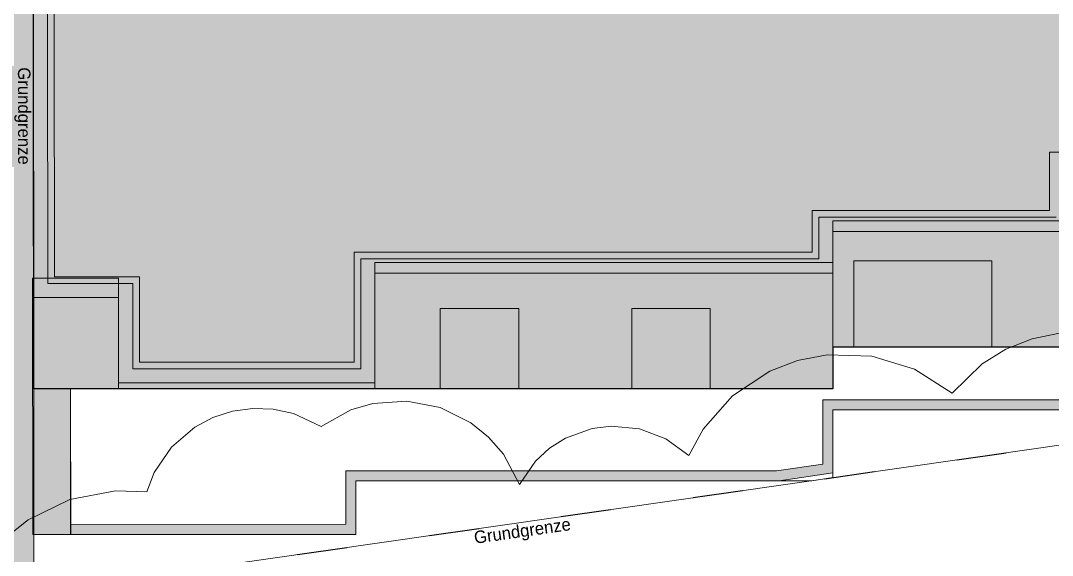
# Model space of a CAD drawing. Header units: metres. Extents: x -208 to 1512, y -277 to 123.
# Drawn here: x 825.17 to 837.56, y -33.58 to -27.16 of the extents above; entities that cross this region are included whole.
import ezdxf

# ---------------------------------------------------------------- set-up
doc = ezdxf.new("R2010")
doc.units = ezdxf.units.M
doc.header["$MEASUREMENT"] = 0
doc.linetypes.add('Grenzlinie', pattern=[1.6, 0.6, -1])
doc.linetypes.add('Wipeout_Contour', pattern=[1, 0, -1])
for name, color, linetype in [('220 Bodenaufbau - Außen_ Gefälle', 7, 'Continuous'), ('330 Dachaufbau', 7, 'Continuous'), ('725 Nachbarbebauung', 7, 'Continuous'), ('740_WienGV_L_Baum_ -gruppen_ Grünflächen', 7, 'Continuous'), ('840 Baulinien', 7, 'Continuous'), ('844 Umriss 2D', 7, 'Continuous'), ('918 Lageplan Beschriftung.x', 7, 'Continuous'), ('Neubau_840 Baulinien', 7, 'Continuous')]:
    doc.layers.add(name, color=color, linetype=linetype)
doc.styles.add('ERSTELLTER_STIL_4', font='')
doc.styles.get('ERSTELLTER_STIL_4').set_extended_font_data('Eurostile')
doc.linetypes.add('Grenze Grundstück', pattern='A,0,[1,415_260415_PP_VA_1_10 Lageplan1.Shx,S=0.063492,R=0,X=0,Y=0],-8,0', length=8)

# ---------------------------------------------------------------- blocks, each defined once
blk = doc.blocks.new('Decke_123_5', base_point=(815.295, -35.528))
at = {"layer": '725 Nachbarbebauung', "linetype": 'Continuous', "lineweight": 0, "true_color": 0x1f1f1f}
blk.add_hatch(color=250, dxfattribs=at).paths.add_polyline_path([(815.295, -35.528), (824.025, -34.221), (822.176, -34.498), (825.324, -34.027), (825.317, -24.058), (818.718, -25.04), (813.864, -25.763), (814.132, -27.588)])
at = {"layer": '725 Nachbarbebauung', "color": 8, "linetype": 'Continuous', "lineweight": 13, "flags": 128}
blk.add_lwpolyline([(815.295, -35.528), (824.025, -34.221), (822.176, -34.498), (825.324, -34.027), (825.317, -24.058), (818.718, -25.04), (813.864, -25.763), (814.132, -27.588)], close=True, dxfattribs=at)
blk = doc.blocks.new('Decke_124_5', base_point=(825.482, -21.535))
at = {"layer": '220 Bodenaufbau - Außen_ Gefälle', "color": 7, "linetype": 'Continuous', "lineweight": 13, "flags": 128}
blk.add_lwpolyline([(837.762, -23.96), (835.077, -23.96), (835.077, -25.82), (833.182, -25.82), (833.182, -23.96), (830.708, -23.96), (830.708, -24.38), (828.282, -24.38), (828.282, -21.535), (825.482, -21.535), (825.493, -30.315), (826.512, -30.315), (826.512, -31.34), (829.252, -31.34), (829.252, -30.02), (834.752, -30.02), (834.752, -29.52), (837.602, -29.52)], dxfattribs=at)
blk = doc.blocks.new('Dachfläche_49_5', base_point=(825.309, -30.25))
at = {"layer": '330 Dachaufbau', "linetype": 'Continuous', "lineweight": 0, "true_color": 0x000000}
blk.add_hatch(color=18, dxfattribs=at).paths.add_polyline_path([(826.342, -31.58), (826.342, -30.25), (825.309, -30.25), (825.313, -33.33), (825.766, -33.33), (825.764, -31.58)])
at = {"layer": '330 Dachaufbau', "color": 7, "linetype": 'Continuous', "lineweight": 18, "flags": 128}
for points in [[(825.309, -30.25), (826.342, -30.25)], [(825.313, -33.33), (825.309, -30.25)], [(826.342, -30.25), (826.342, -31.58)]]:
    blk.add_lwpolyline(points, dxfattribs=at)
at = {"color": 254, "linetype": 'Wipeout_Contour', "lineweight": 0, "ltscale": 3305.614025}
blk.add_wipeout([(825.764, -31.58), (825.764, -31.58), (825.766, -33.33), (825.766, -33.33)], dxfattribs=at).dxf.layer = '330 Dachaufbau'
at = {"color": 254, "linetype": 'Wipeout_Contour', "lineweight": 0, "ltscale": 3305.614175}
blk.add_wipeout([(825.766, -33.33), (825.766, -33.33), (825.764, -31.58), (825.764, -31.58)], dxfattribs=at).dxf.layer = '330 Dachaufbau'
at = {"layer": '330 Dachaufbau', "color": 7, "linetype": 'Continuous', "lineweight": 18, "flags": 128}
for points in [[(825.764, -31.58), (825.766, -33.33)], [(826.342, -31.58), (825.764, -31.58)], [(825.767, -33.33), (825.764, -31.58)], [(825.766, -33.33), (825.313, -33.33)], [(825.766, -33.33), (825.766, -33.33)]]:
    blk.add_lwpolyline(points, dxfattribs=at)
blk = doc.blocks.new('Dachfläche_64_5', base_point=(829.422, -30.065))
at = {"layer": '330 Dachaufbau', "linetype": 'Continuous', "lineweight": 0, "true_color": 0x000000}
blk.add_hatch(color=18, dxfattribs=at).paths.add_polyline_path([(834.922, -30.065), (829.422, -30.065), (829.422, -31.58), (830.207, -31.58), (830.207, -30.618), (831.149, -30.618), (831.149, -31.58), (832.507, -31.58), (832.507, -30.618), (833.449, -30.618), (833.449, -31.58), (834.922, -31.58)])
at = {"layer": '330 Dachaufbau', "color": 7, "linetype": 'Continuous', "lineweight": 18, "flags": 128}
for points in [[(829.422, -31.58), (829.422, -30.065)], [(829.422, -30.065), (834.922, -30.065)], [(834.922, -30.065), (834.922, -31.58)], [(830.207, -30.618), (830.207, -31.58)], [(831.149, -30.618), (830.207, -30.618)], [(831.149, -31.58), (831.149, -30.618)], [(832.507, -30.618), (832.507, -31.58)], [(833.449, -30.618), (832.507, -30.618)], [(833.449, -31.58), (833.449, -30.618)], [(830.207, -31.58), (829.422, -31.58)], [(832.507, -31.58), (831.149, -31.58)], [(834.922, -31.58), (833.449, -31.58)]]:
    blk.add_lwpolyline(points, dxfattribs=at)
blk = doc.blocks.new('Dachfläche_67_5', base_point=(834.922, -29.565))
at = {"layer": '330 Dachaufbau', "linetype": 'Continuous', "lineweight": 0, "true_color": 0x000000}
blk.add_hatch(color=18, dxfattribs=at).paths.add_polyline_path([(836.833, -30.044), (836.833, -31.08), (837.772, -31.08), (837.772, -29.565), (834.922, -29.565), (834.922, -31.08), (835.173, -31.08), (835.173, -30.044)])
at = {"layer": '330 Dachaufbau', "color": 7, "linetype": 'Continuous', "lineweight": 18, "flags": 128}
for points in [[(834.922, -31.08), (834.922, -29.565)], [(834.922, -29.565), (837.772, -29.565)], [(837.772, -29.565), (837.772, -31.08)], [(835.173, -30.044), (835.173, -31.08)], [(836.833, -30.044), (835.173, -30.044)], [(836.833, -31.08), (836.833, -30.044)], [(835.173, -31.08), (834.922, -31.08)], [(837.772, -31.08), (836.833, -31.08)]]:
    blk.add_lwpolyline(points, dxfattribs=at)

msp = doc.modelspace()

# ---------------------------------------------------------------- hatches: boundary and pattern name
at = {"layer": '725 Nachbarbebauung', "linetype": 'Continuous', "lineweight": 13}
msp.add_hatch(color=255, dxfattribs=at).paths.add_polyline_path([(825.766, -33.21), (829.072, -33.206), (829.072, -32.565), (834.246, -32.565), (834.802, -32.488), (834.802, -31.715), (840.122, -31.715), (840.122, -31.09), (843.668, -31.09), (843.668, -31.21), (840.242, -31.21), (840.242, -31.835), (834.922, -31.835), (834.922, -32.592), (834.276, -32.685), (829.192, -32.685), (829.192, -33.33), (825.766, -33.33)])

# ---------------------------------------------------------------- linework, layer by layer
at = {"layer": '725 Nachbarbebauung', "color": 7, "linetype": 'Continuous', "lineweight": 13, "flags": 128}
msp.add_lwpolyline([(825.766, -33.21), (829.072, -33.206), (829.072, -32.565), (834.246, -32.565), (834.802, -32.488), (834.802, -31.715), (840.122, -31.715), (840.122, -31.09), (843.668, -31.09), (843.668, -31.21), (840.242, -31.21), (840.242, -31.835), (834.922, -31.835), (834.922, -32.592), (834.276, -32.685), (829.192, -32.685), (829.192, -33.33), (825.766, -33.33)], close=True, dxfattribs=at)
at = {"layer": '740_WienGV_L_Baum_ -gruppen_ Grünflächen', "color": 72, "linetype": 'Continuous', "lineweight": 13, "true_color": 0x69e600}
for points in [[(833.192, -32.383), (833.364, -32.068), (833.717, -31.664), (834.165, -31.368), (834.499, -31.24), (834.852, -31.173), (835.388, -31.19), (835.902, -31.347), (836.355, -31.634), (836.715, -31.281), (837.001, -31.104), (837.314, -30.98), (837.643, -30.913)], [(828.442, -31.879), (828.776, -32.035), (829.133, -31.834), (829.395, -31.756), (829.804, -31.728), (830.205, -31.807), (830.572, -31.989), (830.785, -32.161), (830.964, -32.368), (831.158, -32.729), (831.352, -32.449), (831.52, -32.295), (831.712, -32.173), (832.032, -32.058), (832.259, -32.03), (832.598, -32.063), (832.916, -32.183), (833.192, -32.383)]]:
    msp.add_lwpolyline(points, dxfattribs=at)

# ---------------------------------------------------------------- block references
at = {"layer": '220 Bodenaufbau - Außen_ Gefälle', "color": 7, "linetype": 'Continuous', "lineweight": 13}
msp.add_blockref('Decke_124_5', (825.482, -21.535), dxfattribs=at)
at = {"layer": '330 Dachaufbau', "color": 7, "linetype": 'Continuous', "lineweight": 18}
for name, p in [('Dachfläche_67_5', (834.922, -29.565)), ('Dachfläche_64_5', (829.422, -30.065))]:
    msp.add_blockref(name, p, dxfattribs=at)
at = {"layer": '725 Nachbarbebauung', "color": 8, "linetype": 'Continuous', "lineweight": 13}
msp.add_blockref('Decke_123_5', (815.295, -35.528), dxfattribs=at)

# ---------------------------------------------------------------- texts
at = {"layer": '844 Umriss 2D', "color": 76, "linetype": 'Continuous', "lineweight": 13, "true_color": 0x3f7f02, "char_height": 0.15, "attachment_point": 5, "style": 'ERSTELLTER_STIL_4'}
for insert, rotation in [((825.187, -28.304), 270.1119), ((831.195, -33.309), 8.1856)]:
    msp.add_mtext('\\A1;{\\pqc;\\fEurostile|b0|i0|c0|p0;\\W1.000000;Grundgrenze}', dxfattribs=dict(at, insert=insert, rotation=rotation))

# ---------------------------------------------------------------- next in the draw order: block references
at = {"layer": '330 Dachaufbau', "color": 7, "linetype": 'Continuous', "lineweight": 18}
msp.add_blockref('Dachfläche_49_5', (825.309, -30.25), dxfattribs=at)

# ---------------------------------------------------------------- next in the draw order: hatches: boundary and pattern name
at = {"layer": '725 Nachbarbebauung', "linetype": 'Continuous', "lineweight": 0, "true_color": 0x3b3b3b}
h = msp.add_hatch(color=250, dxfattribs=at)
h.paths.add_polyline_path([(828.452, -24.21), (828.452, -21.365), (825.312, -21.365), (825.323, -30.485), (826.342, -30.485), (826.342, -31.51), (829.422, -31.51), (829.422, -30.19), (834.922, -30.19), (834.922, -29.69), (837.772, -29.69), (837.772, -28.99), (840.012, -28.99), (840.012, -30.11), (843.192, -30.11), (843.192, -28.365), (844.12, -28.365), (844.138, -24.21), (840.732, -24.21), (840.732, -21.365), (837.592, -21.365), (837.592, -23.79), (835.233, -23.79), (835.233, -25.97), (833.032, -25.97), (833.032, -23.79), (830.432, -23.79), (830.432, -24.21)])
h.paths.add_polyline_path([(837.522, -28.74), (840.262, -28.74), (840.262, -29.86), (842.942, -29.86), (842.942, -28.115), (843.871, -28.115), (843.887, -24.46), (840.482, -24.46), (840.482, -21.615), (837.842, -21.615), (837.842, -24.04), (835.483, -24.04), (835.483, -26.22), (832.782, -26.22), (832.782, -24.04), (830.682, -24.04), (830.682, -24.46), (828.202, -24.46), (828.202, -21.615), (825.562, -21.615), (825.573, -30.235), (826.592, -30.235), (826.592, -31.26), (829.172, -31.26), (829.172, -29.94), (834.672, -29.94), (834.672, -29.44), (837.522, -29.44)], flags=0)
msp.add_hatch(color=250, dxfattribs=at).paths.add_polyline_path([(828.202, -24.46), (828.202, -21.615), (825.562, -21.615), (825.573, -30.235), (826.592, -30.235), (826.592, -31.26), (829.172, -31.26), (829.172, -29.94), (834.672, -29.94), (834.672, -29.44), (837.522, -29.44), (837.522, -28.74), (840.262, -28.74), (840.262, -29.86), (842.942, -29.86), (842.942, -28.115), (843.871, -28.115), (843.887, -24.46), (840.482, -24.46), (840.482, -21.615), (837.842, -21.615), (837.842, -24.04), (835.483, -24.04), (835.483, -26.22), (832.782, -26.22), (832.782, -24.04), (830.682, -24.04), (830.682, -24.46)])
at = {"layer": '918 Lageplan Beschriftung.x', "linetype": 'Continuous', "lineweight": 0, "true_color": 0x3f0000}
msp.add_hatch(color=18, dxfattribs=at).paths.add_polyline_path([(825.311, -21.295), (830.692, -21.295), (830.692, -22.49), (837.592, -22.49), (837.592, -21.295), (844.15, -21.295), (844.112, -30.18), (837.772, -30.18), (837.772, -31.08), (834.922, -31.08), (834.922, -31.58), (825.324, -31.58)])

# ---------------------------------------------------------------- next in the draw order: linework, layer by layer
at = {"layer": '725 Nachbarbebauung', "color": 7, "linetype": 'Continuous', "lineweight": 13, "flags": 128}
for points in [[(837.592, -23.79), (835.233, -23.79), (835.233, -25.97), (833.032, -25.97), (833.032, -23.79), (830.432, -23.79), (830.432, -24.21), (828.452, -24.21), (828.452, -21.365), (825.312, -21.365), (825.323, -30.485), (826.342, -30.485), (826.342, -31.51), (829.422, -31.51), (829.422, -30.19), (834.922, -30.19), (834.922, -29.69), (837.772, -29.69)], [(837.842, -24.04), (835.483, -24.04), (835.483, -26.22), (832.782, -26.22), (832.782, -24.04), (830.682, -24.04), (830.682, -24.46), (828.202, -24.46), (828.202, -21.615), (825.562, -21.615), (825.573, -30.235), (826.592, -30.235), (826.592, -31.26), (829.172, -31.26), (829.172, -29.94), (834.672, -29.94), (834.672, -29.44), (837.522, -29.44), (837.522, -28.74), (840.262, -28.74)], [(837.842, -24.04), (835.483, -24.04), (835.483, -26.22), (832.782, -26.22), (832.782, -24.04), (830.682, -24.04), (830.682, -24.46), (828.202, -24.46), (828.202, -21.615), (825.562, -21.615), (825.573, -30.235), (826.592, -30.235), (826.592, -31.26), (829.172, -31.26), (829.172, -29.94), (834.672, -29.94), (834.672, -29.44), (837.522, -29.44), (837.522, -28.74), (840.262, -28.74)]]:
    msp.add_lwpolyline(points, dxfattribs=at)
at = {"layer": '740_WienGV_L_Baum_ -gruppen_ Grünflächen', "color": 72, "linetype": 'Continuous', "lineweight": 13, "true_color": 0x69e600}
msp.add_lwpolyline([(824.963, -33.388), (825.255, -33.155), (825.758, -32.91), (826.307, -32.806), (826.681, -32.818), (826.771, -32.588), (826.978, -32.282), (827.257, -32.041), (827.476, -31.925), (827.71, -31.849), (827.955, -31.816), (828.201, -31.825), (828.442, -31.879)], dxfattribs=at)
at = {"layer": '840 Baulinien', "color": 76, "linetype": 'Grenze Grundstück', "lineweight": 13, "true_color": 0x3f7f02}
msp.add_lwpolyline([(825.257, 0), (844.242, -0.001), (844.215, -11.445), (844.161, -19.57), (844.106, -31.328), (825.324, -34.027), (825.314, -12.203)], close=True, dxfattribs=at)
at = {"layer": '918 Lageplan Beschriftung.x', "color": 1, "linetype": 'Continuous', "lineweight": 25, "true_color": 0xfb0106, "flags": 128}
msp.add_lwpolyline([(825.311, -21.295), (830.692, -21.295), (830.692, -22.49), (837.592, -22.49), (837.592, -21.295), (844.15, -21.295), (844.112, -30.18), (837.772, -30.18), (837.772, -31.08), (834.922, -31.08), (834.922, -31.58), (825.324, -31.58)], close=True, dxfattribs=at)
at = {"layer": '918 Lageplan Beschriftung.x', "color": 1, "linetype": 'Continuous', "lineweight": 0}
msp.add_lwpolyline([(825.323, -33.33), (829.192, -33.33), (829.192, -32.685), (834.668, -32.685), (834.922, -32.648), (834.922, -31.835), (840.242, -31.835), (840.242, -31.21), (844.108, -31.21)], dxfattribs=at)
at = {"layer": 'Neubau_840 Baulinien', "color": 1, "linetype": 'Grenzlinie', "lineweight": 25, "true_color": 0xfb0106}
msp.add_lwpolyline([(788.389, -39.216), (806.437, -36.855), (806.289, -40.228), (825.376, -37.419), (825.324, -34.027), (844.106, -31.328), (863.035, -28.307)], dxfattribs=at)

doc.saveas('drawing.dxf')
